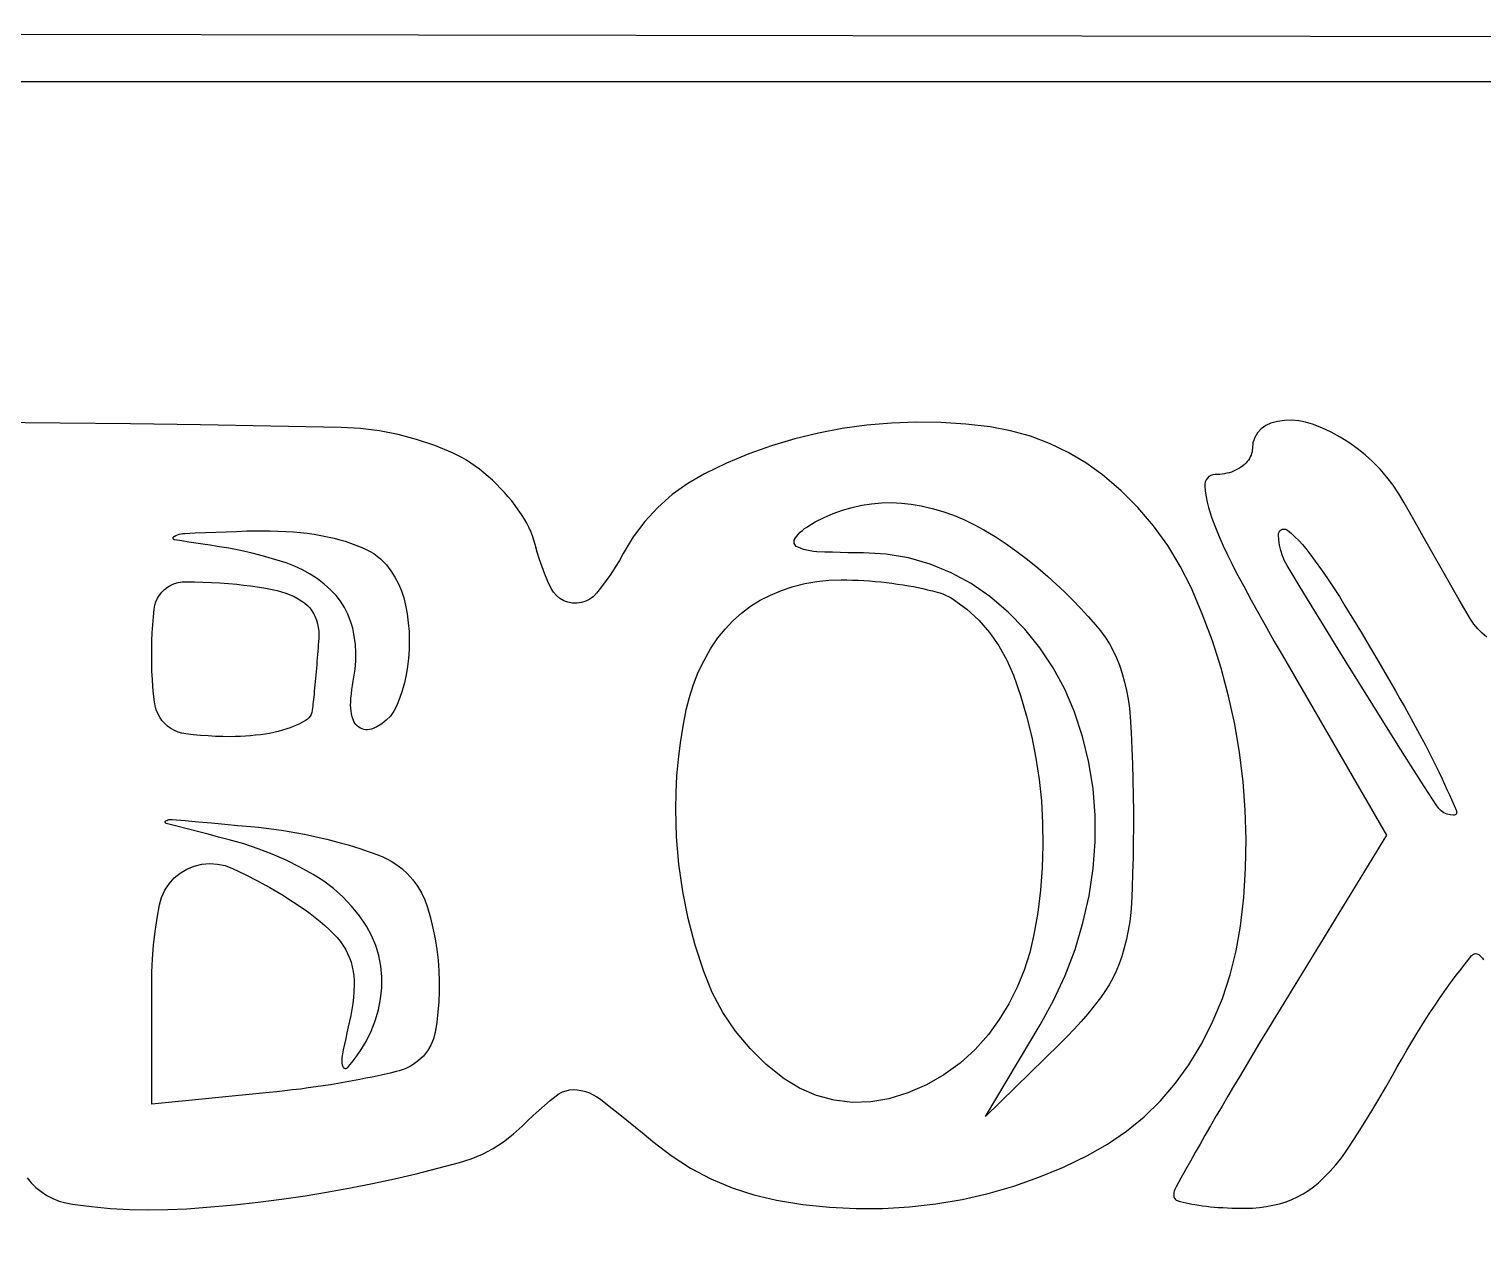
# Model space of a CAD drawing. Header units: millimetres. Extents: x -134 to 134, y -49 to 49.
# Drawn here: x -54.91 to -49.21, y -8.06 to -3.34 of the extents above; entities that cross this region are included whole.
import ezdxf

# ---------------------------------------------------------------- set-up
doc = ezdxf.new("R2010")
doc.units = ezdxf.units.MM
doc.header["$LTSCALE"] = 10
doc.header["$MEASUREMENT"] = 0

# ---------------------------------------------------------------- blocks, each defined once
blk = doc.blocks.new('DT0B-ULTRA_v_1')
at = {"color": 7, "linetype": 'Continuous', "lineweight": -3}
for points in [[(-34.6434, -3.3924, 0), (-51.6823, -3.3664, 0), (-68.7213, -3.3404, 0), (-68.7213, -6.4247, 0)], [(-34.7976, -6.425, 0), (-34.7976, -9.3033, 0), (-51.708, -9.3033, 0), (-68.6185, -9.3033, 0), (-68.6185, -6.425, 0), (-68.6185, -3.5466, 0), (-51.708, -3.5466, 0), (-34.7976, -3.5466, 0), (-34.7976, -6.425, 0)], [(-54.9205, -7.8475, 0), (-54.9044, -7.8672, 0), (-54.8863, -7.8851, 0), (-54.8654, -7.9017, 0), (-54.843, -7.9162, 0), (-54.8194, -7.9285, 0), (-54.7947, -7.9385, 0), (-54.7691, -7.946, 0), (-54.7429, -7.951, 0), (-54.6685, -7.9604, 0), (-54.5937, -7.9672, 0), (-54.5188, -7.9714, 0), (-54.4438, -7.973, 0), (-54.3688, -7.9721, 0), (-54.2938, -7.9686, 0), (-54.2007, -7.9617, 0), (-54.1078, -7.9533, 0), (-54.015, -7.9431, 0), (-53.9224, -7.9313, 0), (-53.8301, -7.9178, 0), (-53.738, -7.9026, 0), (-53.6517, -7.8869, 0), (-53.5657, -7.8698, 0), (-53.4799, -7.8513, 0), (-53.3945, -7.8314, 0), (-53.3094, -7.8102, 0), (-53.2247, -7.7875, 0), (-53.1791, -7.7728, 0), (-53.1349, -7.7542, 0), (-53.0925, -7.7319, 0), (-53.0522, -7.7061, 0), (-53.0142, -7.6768, 0), (-52.9789, -7.6444, 0), (-52.9576, -7.6236, 0), (-52.936, -7.6031, 0), (-52.9139, -7.583, 0), (-52.8915, -7.5634, 0), (-52.8687, -7.5442, 0), (-52.8455, -7.5255, 0), (-52.8336, -7.5172, 0), (-52.8206, -7.5105, 0), (-52.8068, -7.5056, 0), (-52.7926, -7.5026, 0), (-52.778, -7.5014, 0), (-52.7635, -7.5022, 0), (-52.747, -7.5049, 0), (-52.7308, -7.509, 0), (-52.7151, -7.5146, 0), (-52.6999, -7.5216, 0), (-52.6854, -7.5299, 0), (-52.6717, -7.5395, 0), (-52.637, -7.5665, 0), (-52.6024, -7.5937, 0), (-52.568, -7.6211, 0), (-52.5339, -7.6488, 0), (-52.4999, -7.6768, 0), (-52.4662, -7.705, 0), (-52.3946, -7.7602, 0), (-52.3185, -7.8091, 0), (-52.2386, -7.8514, 0), (-52.1554, -7.8866, 0), (-52.0695, -7.9147, 0), (-51.9814, -7.9354, 0), (-51.878, -7.9521, 0), (-51.7738, -7.9631, 0), (-51.6692, -7.9684, 0), (-51.5645, -7.9679, 0), (-51.4599, -7.9616, 0), (-51.3558, -7.9496, 0), (-51.2528, -7.9319, 0), (-51.1509, -7.9086, 0), (-51.0504, -7.8797, 0), (-50.9516, -7.8453, 0), (-50.855, -7.8055, 0), (-50.7606, -7.7604, 0), (-50.6824, -7.716, 0), (-50.6083, -7.665, 0), (-50.5389, -7.6078, 0), (-50.4746, -7.5449, 0), (-50.416, -7.4766, 0), (-50.3635, -7.4036, 0), (-50.3132, -7.3202, 0), (-50.2692, -7.2333, 0), (-50.2318, -7.1434, 0), (-50.2012, -7.0509, 0), (-50.1775, -6.9565, 0), (-50.1609, -6.8605, 0), (-50.1483, -6.7472, 0), (-50.1409, -6.6335, 0), (-50.1389, -6.5195, 0), (-50.1422, -6.4056, 0), (-50.1508, -6.2919, 0), (-50.1646, -6.1788, 0), (-50.1836, -6.0676, 0), (-50.2077, -5.9573, 0), (-50.237, -5.8484, 0), (-50.2714, -5.7409, 0), (-50.3108, -5.6352, 0), (-50.3551, -5.5314, 0), (-50.3977, -5.447, 0), (-50.4467, -5.3663, 0), (-50.5021, -5.2897, 0), (-50.5633, -5.2178, 0), (-50.6301, -5.151, 0), (-50.702, -5.0897, 0), (-50.7676, -5.0426, 0), (-50.837, -5.0014, 0), (-50.9098, -4.9665, 0), (-50.9854, -4.938, 0), (-51.0632, -4.9163, 0), (-51.1425, -4.9015, 0), (-51.2391, -4.8902, 0), (-51.3361, -4.8839, 0), (-51.4333, -4.8825, 0), (-51.5304, -4.886, 0), (-51.6272, -4.8944, 0), (-51.7235, -4.9077, 0), (-51.8169, -4.9255, 0), (-51.9092, -4.9481, 0), (-52.0003, -4.9754, 0), (-52.0898, -5.0074, 0), (-52.1776, -5.044, 0), (-52.2633, -5.085, 0), (-52.3288, -5.1228, 0), (-52.3902, -5.167, 0), (-52.4468, -5.2171, 0), (-52.498, -5.2727, 0), (-52.5434, -5.3332, 0), (-52.5824, -5.398, 0), (-52.5976, -5.4254, 0), (-52.6138, -5.4522, 0), (-52.6308, -5.4785, 0), (-52.6488, -5.5041, 0), (-52.6676, -5.5292, 0), (-52.6872, -5.5536, 0), (-52.6996, -5.5663, 0), (-52.714, -5.5768, 0), (-52.7298, -5.5848, 0), (-52.7467, -5.5901, 0), (-52.7643, -5.5927, 0), (-52.782, -5.5924, 0), (-52.7992, -5.5891, 0), (-52.8156, -5.5831, 0), (-52.8308, -5.5744, 0), (-52.8442, -5.5633, 0), (-52.8556, -5.5501, 0), (-52.8647, -5.5351, 0), (-52.8778, -5.5075, 0), (-52.8899, -5.4794, 0), (-52.901, -5.4508, 0), (-52.911, -5.422, 0), (-52.92, -5.3927, 0), (-52.928, -5.3632, 0), (-52.9329, -5.3456, 0), (-52.9387, -5.3283, 0), (-52.9453, -5.3113, 0), (-52.9528, -5.2947, 0), (-52.9612, -5.2785, 0), (-52.9703, -5.2627, 0), (-52.9819, -5.2444, 0), (-52.9941, -5.2265, 0), (-53.0068, -5.209, 0), (-53.0201, -5.1918, 0), (-53.0338, -5.1751, 0), (-53.0481, -5.1588, 0), (-53.0634, -5.1423, 0), (-53.0792, -5.1263, 0), (-53.0954, -5.1107, 0), (-53.1121, -5.0957, 0), (-53.1293, -5.0812, 0), (-53.1468, -5.0671, 0), (-53.1633, -5.0548, 0), (-53.1803, -5.0432, 0), (-53.1978, -5.0322, 0), (-53.2156, -5.0219, 0), (-53.2338, -5.0123, 0), (-53.2524, -5.0034, 0), (-53.3217, -4.9746, 0), (-53.3929, -4.9505, 0), (-53.4654, -4.9314, 0), (-53.5392, -4.9172, 0), (-53.6137, -4.908, 0), (-53.6886, -4.9038, 0), (-53.9644, -4.8983, 0), (-54.2401, -4.8935, 0), (-54.5159, -4.8895, 0), (-54.7916, -4.8862, 0), (-55.0674, -4.8836, 0)], [(-50.1146, -4.9858, 0), (-50.115, -4.9926, 0), (-50.1159, -4.9995, 0), (-50.1175, -5.0062, 0), (-50.1197, -5.0127, 0), (-50.1225, -5.019, 0), (-50.1259, -5.025, 0), (-50.1302, -5.0314, 0), (-50.135, -5.0375, 0), (-50.1401, -5.0432, 0), (-50.1456, -5.0487, 0), (-50.1515, -5.0537, 0), (-50.1576, -5.0584, 0), (-50.165, -5.0632, 0), (-50.1725, -5.0676, 0), (-50.1804, -5.0716, 0), (-50.1884, -5.0752, 0), (-50.1966, -5.0783, 0), (-50.205, -5.0809, 0), (-50.2142, -5.0832, 0), (-50.2234, -5.0851, 0), (-50.2327, -5.0866, 0), (-50.2421, -5.0877, 0), (-50.2515, -5.0883, 0), (-50.261, -5.0886, 0), (-50.2694, -5.0894, 0), (-50.2774, -5.0921, 0), (-50.2847, -5.0963, 0), (-50.291, -5.1019, 0), (-50.2959, -5.1088, 0), (-50.2994, -5.1165, 0), (-50.3011, -5.1247, 0), (-50.3012, -5.1321, 0), (-50.2991, -5.1537, 0), (-50.2959, -5.1752, 0), (-50.2917, -5.1965, 0), (-50.2866, -5.2177, 0), (-50.2804, -5.2385, 0), (-50.2733, -5.2591, 0), (-50.2593, -5.2955, 0), (-50.2445, -5.3315, 0), (-50.2289, -5.3673, 0), (-50.2125, -5.4027, 0), (-50.1954, -5.4377, 0), (-50.1774, -5.4723, 0), (-50.1483, -5.5267, 0), (-50.1188, -5.5809, 0), (-50.089, -5.635, 0), (-50.0589, -5.6889, 0), (-50.0284, -5.7426, 0), (-49.9977, -5.7961, 0), (-49.5881, -6.5036, 0), (-50.0055, -7.1857, 0), (-50.0324, -7.2297, 0), (-50.0592, -7.2738, 0), (-50.086, -7.3179, 0), (-50.1126, -7.3621, 0), (-50.1391, -7.4064, 0), (-50.1656, -7.4507, 0), (-50.1883, -7.4891, 0), (-50.211, -7.5275, 0), (-50.2335, -7.566, 0), (-50.2559, -7.6046, 0), (-50.2782, -7.6432, 0), (-50.3004, -7.682, 0), (-50.3194, -7.7153, 0), (-50.3384, -7.7487, 0), (-50.3573, -7.7821, 0), (-50.3762, -7.8155, 0), (-50.3951, -7.8489, 0), (-50.4139, -7.8824, 0), (-50.4166, -7.8878, 0), (-50.4189, -7.8935, 0), (-50.4207, -7.8993, 0), (-50.422, -7.9052, 0), (-50.4228, -7.9113, 0), (-50.423, -7.9174, 0), (-50.4226, -7.9215, 0), (-50.4213, -7.9256, 0), (-50.4192, -7.9292, 0), (-50.4164, -7.9323, 0), (-50.413, -7.9348, 0), (-50.4091, -7.9365, 0), (-50.4091, -7.9365, 0), (-50.3971, -7.9398, 0), (-50.3857, -7.9427, 0), (-50.3744, -7.9454, 0), (-50.363, -7.9479, 0), (-50.3515, -7.9502, 0), (-50.34, -7.9523, 0), (-50.3249, -7.9549, 0), (-50.3097, -7.9571, 0), (-50.2945, -7.9591, 0), (-50.2793, -7.9607, 0), (-50.264, -7.9622, 0), (-50.2487, -7.9633, 0), (-50.2307, -7.9644, 0), (-50.2126, -7.9653, 0), (-50.1946, -7.966, 0), (-50.1765, -7.9665, 0), (-50.1584, -7.9667, 0), (-50.1403, -7.9668, 0), (-50.1136, -7.9661, 0), (-50.0869, -7.9639, 0), (-50.0603, -7.9604, 0), (-50.034, -7.9553, 0), (-50.008, -7.9489, 0), (-49.9824, -7.9411, 0), (-49.9593, -7.9325, 0), (-49.9369, -7.9224, 0), (-49.9152, -7.9107, 0), (-49.8944, -7.8975, 0), (-49.8745, -7.8829, 0), (-49.8557, -7.8671, 0), (-49.8323, -7.8449, 0), (-49.8098, -7.8217, 0), (-49.7884, -7.7975, 0), (-49.768, -7.7725, 0), (-49.7487, -7.7466, 0), (-49.7305, -7.7198, 0), (-49.7018, -7.6749, 0), (-49.6734, -7.6296, 0), (-49.6456, -7.5841, 0), (-49.6182, -7.5382, 0), (-49.5914, -7.4921, 0), (-49.565, -7.4457, 0), (-49.5463, -7.4126, 0), (-49.5273, -7.3797, 0), (-49.5081, -7.3469, 0), (-49.4887, -7.3143, 0), (-49.4691, -7.2817, 0), (-49.4492, -7.2494, 0), (-49.4324, -7.2226, 0), (-49.4153, -7.1961, 0), (-49.3979, -7.1698, 0), (-49.3802, -7.1437, 0), (-49.3621, -7.1179, 0), (-49.3438, -7.0922, 0), (-49.3293, -7.0725, 0), (-49.3147, -7.0528, 0), (-49.2999, -7.0334, 0), (-49.2849, -7.014, 0), (-49.2697, -6.9948, 0), (-49.2544, -6.9757, 0), (-49.2512, -6.9726, 0), (-49.2475, -6.9702, 0), (-49.2434, -6.9686, 0), (-49.239, -6.9679, 0), (-49.2345, -6.9681, 0), (-49.2303, -6.9693, 0), (-49.2263, -6.9713, 0), (-49.2229, -6.9741, 0), (-49.2174, -6.9798, 0), (-49.2122, -6.9857, 0), (-49.2072, -6.9918, 0)], [(-49.1949, -5.726, 0), (-49.2135, -5.7108, 0), (-49.2304, -5.6938, 0), (-49.2456, -5.6752, 0), (-49.2588, -5.6551, 0), (-49.3029, -5.5796, 0), (-49.3467, -5.5038, 0), (-49.3902, -5.4279, 0), (-49.4333, -5.3518, 0), (-49.4762, -5.2755, 0), (-49.5188, -5.1991, 0), (-49.5395, -5.1641, 0), (-49.5623, -5.1304, 0), (-49.587, -5.0981, 0), (-49.6136, -5.0673, 0), (-49.6419, -5.0381, 0), (-49.6719, -5.0107, 0), (-49.7031, -4.9854, 0), (-49.7358, -4.9621, 0), (-49.7699, -4.9409, 0), (-49.8052, -4.9217, 0), (-49.8416, -4.9048, 0), (-49.8789, -4.8901, 0), (-49.9055, -4.8822, 0), (-49.9327, -4.8772, 0), (-49.9603, -4.8752, 0), (-49.988, -4.8761, 0), (-50.0154, -4.8801, 0), (-50.0422, -4.887, 0), (-50.0621, -4.8956, 0), (-50.0797, -4.9082, 0), (-50.0943, -4.9242, 0), (-50.1053, -4.9428, 0), (-50.1122, -4.9633, 0), (-50.1146, -4.9858, 0), (-50.1146, -4.9858, 0)], [(-50.9168, -5.4879, 0), (-50.8839, -5.5179, 0), (-50.8516, -5.5486, 0), (-50.82, -5.58, 0), (-50.7891, -5.612, 0), (-50.7589, -5.6447, 0), (-50.7293, -5.6779, 0), (-50.7099, -5.7018, 0), (-50.6919, -5.7267, 0), (-50.6755, -5.7527, 0), (-50.6607, -5.7797, 0), (-50.6476, -5.8075, 0), (-50.6362, -5.8361, 0), (-50.6251, -5.8689, 0), (-50.6156, -5.9022, 0), (-50.6078, -5.9359, 0), (-50.6015, -5.97, 0), (-50.5969, -6.0043, 0), (-50.5939, -6.0388, 0), (-50.5903, -6.1007, 0), (-50.5872, -6.1626, 0), (-50.5848, -6.2246, 0), (-50.583, -6.2866, 0), (-50.5817, -6.3485, 0), (-50.581, -6.4106, 0), (-50.581, -6.4707, 0), (-50.5815, -6.5309, 0), (-50.5825, -6.591, 0), (-50.5842, -6.6511, 0), (-50.5864, -6.7112, 0), (-50.5892, -6.7713, 0), (-50.5918, -6.8066, 0), (-50.5958, -6.8417, 0), (-50.6014, -6.8766, 0), (-50.6084, -6.9113, 0), (-50.6169, -6.9456, 0), (-50.6268, -6.9795, 0), (-50.6368, -7.0082, 0), (-50.6484, -7.0364, 0), (-50.6616, -7.0638, 0), (-50.6764, -7.0905, 0), (-50.6926, -7.1163, 0), (-50.7102, -7.1411, 0), (-50.7348, -7.1729, 0), (-50.7602, -7.204, 0), (-50.7863, -7.2345, 0), (-50.8132, -7.2643, 0), (-50.8409, -7.2934, 0), (-50.8693, -7.3219, 0), (-51.1613, -7.6071, 0), (-50.9467, -7.2473, 0), (-50.8944, -7.152, 0), (-50.8488, -7.0532, 0), (-50.8102, -6.9515, 0), (-50.7789, -6.8473, 0), (-50.755, -6.7412, 0), (-50.7386, -6.6337, 0), (-50.7306, -6.5294, 0), (-50.7308, -6.4249, 0), (-50.7393, -6.3207, 0), (-50.756, -6.2175, 0), (-50.7808, -6.116, 0), (-50.8136, -6.0167, 0), (-50.8507, -5.93, 0), (-50.8955, -5.8471, 0), (-50.9478, -5.7686, 0), (-51.0071, -5.6953, 0), (-51.0729, -5.6277, 0), (-51.1446, -5.5665, 0), (-51.2177, -5.5159, 0), (-51.2958, -5.4735, 0), (-51.3782, -5.4399, 0), (-51.4637, -5.4155, 0), (-51.5513, -5.4006, 0), (-51.6401, -5.3954, 0), (-51.6705, -5.3952, 0), (-51.701, -5.3947, 0), (-51.7314, -5.394, 0), (-51.7618, -5.3932, 0), (-51.7922, -5.3921, 0), (-51.8227, -5.3908, 0), (-51.8359, -5.3898, 0), (-51.849, -5.3879, 0), (-51.862, -5.3852, 0), (-51.8748, -5.3817, 0), (-51.8874, -5.3773, 0), (-51.8996, -5.3722, 0), (-51.9036, -5.3699, 0), (-51.907, -5.3668, 0), (-51.9096, -5.3631, 0), (-51.9114, -5.3589, 0), (-51.9124, -5.3544, 0), (-51.9123, -5.3498, 0), (-51.9113, -5.3453, 0), (-51.9094, -5.3411, 0), (-51.9088, -5.3401, 0), (-51.9024, -5.3312, 0), (-51.8954, -5.3227, 0), (-51.8879, -5.3147, 0), (-51.8798, -5.3073, 0), (-51.8712, -5.3004, 0), (-51.8622, -5.2942, 0), (-51.8289, -5.2741, 0), (-51.7944, -5.2563, 0), (-51.7587, -5.2408, 0), (-51.7222, -5.2276, 0), (-51.6848, -5.2169, 0), (-51.6468, -5.2086, 0), (-51.6082, -5.2027, 0), (-51.5693, -5.1993, 0), (-51.5302, -5.1985, 0), (-51.4912, -5.2001, 0), (-51.4523, -5.2042, 0), (-51.4138, -5.2108, 0), (-51.371, -5.2208, 0), (-51.3287, -5.2332, 0), (-51.2872, -5.2478, 0), (-51.2465, -5.2646, 0), (-51.2069, -5.2837, 0), (-51.1683, -5.3049, 0), (-51.1239, -5.3318, 0), (-51.0804, -5.3602, 0), (-51.0379, -5.3901, 0), (-50.9965, -5.4214, 0), (-50.9561, -5.454, 0), (-50.9168, -5.4879, 0)], [(-49.5531, -5.9367, 0), (-49.5354, -5.9677, 0), (-49.5179, -5.9987, 0), (-49.5005, -6.0299, 0), (-49.4833, -6.0612, 0), (-49.4662, -6.0925, 0), (-49.4493, -6.124, 0), (-49.4356, -6.1499, 0), (-49.4221, -6.176, 0), (-49.4088, -6.2022, 0), (-49.3958, -6.2285, 0), (-49.383, -6.255, 0), (-49.3705, -6.2815, 0), (-49.3607, -6.3025, 0), (-49.3511, -6.3235, 0), (-49.3417, -6.3446, 0), (-49.3323, -6.3657, 0), (-49.323, -6.3868, 0), (-49.3139, -6.4081, 0), (-49.3132, -6.4105, 0), (-49.3129, -6.413, 0), (-49.3132, -6.4155, 0), (-49.3141, -6.4179, 0), (-49.3154, -6.4201, 0), (-49.3171, -6.422, 0), (-49.3192, -6.4234, 0), (-49.3215, -6.4244, 0), (-49.324, -6.4249, 0), (-49.3251, -6.425, 0), (-49.3382, -6.4239, 0), (-49.3509, -6.4206, 0), (-49.363, -6.4152, 0), (-49.3739, -6.408, 0), (-49.3836, -6.399, 0), (-49.3915, -6.3885, 0), (-49.4419, -6.3093, 0), (-49.4922, -6.23, 0), (-49.5424, -6.1506, 0), (-49.5924, -6.0711, 0), (-49.6423, -5.9916, 0), (-49.692, -5.912, 0), (-49.7402, -5.8345, 0), (-49.7881, -5.7569, 0), (-49.8359, -5.6792, 0), (-49.8835, -5.6013, 0), (-49.9308, -5.5234, 0), (-49.978, -5.4453, 0), (-49.9882, -5.4265, 0), (-49.9966, -5.4069, 0), (-50.0032, -5.3867, 0), (-50.008, -5.3659, 0), (-50.0109, -5.3448, 0), (-50.0118, -5.3235, 0), (-50.0114, -5.319, 0), (-50.01, -5.3148, 0), (-50.0078, -5.3109, 0), (-50.0048, -5.3076, 0), (-50.0011, -5.3049, 0), (-49.9971, -5.3031, 0), (-49.9927, -5.3022, 0), (-49.9882, -5.3022, 0), (-49.9838, -5.3031, 0), (-49.9797, -5.3049, 0), (-49.9771, -5.3067, 0), (-49.9615, -5.3197, 0), (-49.9465, -5.3333, 0), (-49.9321, -5.3475, 0), (-49.9183, -5.3623, 0), (-49.9051, -5.3777, 0), (-49.8926, -5.3937, 0), (-49.8677, -5.4276, 0), (-49.8433, -5.4619, 0), (-49.8194, -5.4965, 0), (-49.7961, -5.5316, 0), (-49.7733, -5.5669, 0), (-49.7511, -5.6027, 0), (-49.7175, -5.6579, 0), (-49.6841, -5.7134, 0), (-49.651, -5.769, 0), (-49.6181, -5.8247, 0), (-49.5855, -5.8806, 0), (-49.5531, -5.9367, 0)], [(-53.5117, -5.4427, 0), (-53.4939, -5.4661, 0), (-53.478, -5.4909, 0), (-53.4642, -5.5168, 0), (-53.4526, -5.5439, 0), (-53.4433, -5.5717, 0), (-53.4362, -5.6003, 0), (-53.4301, -5.6348, 0), (-53.4256, -5.6696, 0), (-53.4228, -5.7046, 0), (-53.4218, -5.7397, 0), (-53.4224, -5.7748, 0), (-53.4248, -5.8098, 0), (-53.4286, -5.8418, 0), (-53.434, -5.8737, 0), (-53.4411, -5.9051, 0), (-53.4499, -5.9362, 0), (-53.4603, -5.9668, 0), (-53.4722, -5.9968, 0), (-53.4827, -6.0171, 0), (-53.496, -6.0358, 0), (-53.5118, -6.0524, 0), (-53.5297, -6.0666, 0), (-53.5495, -6.0782, 0), (-53.5706, -6.0869, 0), (-53.5778, -6.0887, 0), (-53.5851, -6.0896, 0), (-53.5925, -6.0894, 0), (-53.5998, -6.0883, 0), (-53.6069, -6.0862, 0), (-53.6137, -6.0832, 0), (-53.6201, -6.0793, 0), (-53.626, -6.0745, 0), (-53.6312, -6.0691, 0), (-53.6357, -6.0631, 0), (-53.6394, -6.0565, 0), (-53.6423, -6.0495, 0), (-53.6456, -6.0385, 0), (-53.6483, -6.0273, 0), (-53.6502, -6.016, 0), (-53.6514, -6.0045, 0), (-53.6518, -5.993, 0), (-53.6516, -5.9815, 0), (-53.6505, -5.965, 0), (-53.649, -5.9485, 0), (-53.6472, -5.9321, 0), (-53.645, -5.9157, 0), (-53.6424, -5.8994, 0), (-53.6395, -5.8831, 0), (-53.6345, -5.8512, 0), (-53.6318, -5.8191, 0), (-53.6314, -5.7868, 0), (-53.6333, -5.7546, 0), (-53.6374, -5.7226, 0), (-53.6437, -5.691, 0), (-53.6518, -5.6631, 0), (-53.6624, -5.636, 0), (-53.6757, -5.6101, 0), (-53.6913, -5.5856, 0), (-53.7092, -5.5627, 0), (-53.7292, -5.5416, 0), (-53.755, -5.5187, 0), (-53.7823, -5.4977, 0), (-53.811, -5.4788, 0), (-53.8411, -5.462, 0), (-53.8723, -5.4475, 0), (-53.9045, -5.4352, 0), (-53.9487, -5.421, 0), (-53.9934, -5.408, 0), (-54.0384, -5.3965, 0), (-54.0837, -5.3863, 0), (-54.1293, -5.3775, 0), (-54.1752, -5.3701, 0), (-54.2031, -5.3659, 0), (-54.231, -5.3617, 0), (-54.2589, -5.3574, 0), (-54.2867, -5.353, 0), (-54.3146, -5.3485, 0), (-54.3424, -5.344, 0), (-54.3438, -5.3436, 0), (-54.3452, -5.3429, 0), (-54.3463, -5.3419, 0), (-54.3472, -5.3408, 0), (-54.3479, -5.3394, 0), (-54.3483, -5.338, 0), (-54.3483, -5.3365, 0), (-54.3481, -5.335, 0), (-54.3476, -5.3336, 0), (-54.3467, -5.3324, 0), (-54.3457, -5.3313, 0), (-54.3445, -5.3306, 0), (-54.3379, -5.3275, 0), (-54.3311, -5.3248, 0), (-54.3241, -5.3226, 0), (-54.3169, -5.321, 0), (-54.3097, -5.3199, 0), (-54.3024, -5.3193, 0), (-54.2619, -5.3175, 0), (-54.2213, -5.3158, 0), (-54.1808, -5.3142, 0), (-54.1403, -5.3126, 0), (-54.0998, -5.3111, 0), (-54.0593, -5.3096, 0), (-54.0287, -5.3087, 0), (-53.998, -5.3085, 0), (-53.9674, -5.3088, 0), (-53.9368, -5.3097, 0), (-53.9062, -5.3111, 0), (-53.8756, -5.3131, 0), (-53.8488, -5.3155, 0), (-53.822, -5.3186, 0), (-53.7953, -5.3225, 0), (-53.7688, -5.327, 0), (-53.7424, -5.3323, 0), (-53.7161, -5.3383, 0), (-53.6946, -5.3439, 0), (-53.6733, -5.3502, 0), (-53.6523, -5.3572, 0), (-53.6314, -5.3648, 0), (-53.6108, -5.3731, 0), (-53.5905, -5.3821, 0), (-53.5756, -5.3897, 0), (-53.5614, -5.3983, 0), (-53.5477, -5.408, 0), (-53.5349, -5.4187, 0), (-53.5229, -5.4303, 0), (-53.5117, -5.4427, 0)], [(-53.7769, -5.7311, 0), (-53.7778, -5.7438, 0), (-53.7787, -5.7565, 0), (-53.7797, -5.7693, 0), (-53.7807, -5.782, 0), (-53.7817, -5.7947, 0), (-53.7827, -5.8075, 0), (-53.7838, -5.8209, 0), (-53.785, -5.8344, 0), (-53.7861, -5.8479, 0), (-53.7873, -5.8614, 0), (-53.7885, -5.8748, 0), (-53.7897, -5.8883, 0), (-53.7908, -5.9006, 0), (-53.792, -5.9129, 0), (-53.7932, -5.9252, 0), (-53.7943, -5.9375, 0), (-53.7955, -5.9497, 0), (-53.7967, -5.962, 0), (-53.7976, -5.9707, 0), (-53.7985, -5.9793, 0), (-53.7995, -5.9879, 0), (-53.8005, -5.9965, 0), (-53.8015, -6.0051, 0), (-53.8026, -6.0138, 0), (-53.8042, -6.0218, 0), (-53.807, -6.0294, 0), (-53.811, -6.0366, 0), (-53.8159, -6.043, 0), (-53.8219, -6.0487, 0), (-53.8285, -6.0533, 0), (-53.8403, -6.06, 0), (-53.8523, -6.0662, 0), (-53.8645, -6.0719, 0), (-53.8769, -6.0772, 0), (-53.8895, -6.082, 0), (-53.9022, -6.0864, 0), (-53.919, -6.0914, 0), (-53.9359, -6.096, 0), (-53.953, -6.1001, 0), (-53.9701, -6.1036, 0), (-53.9874, -6.1066, 0), (-54.0048, -6.1091, 0), (-54.0245, -6.1113, 0), (-54.0443, -6.1132, 0), (-54.0642, -6.1147, 0), (-54.084, -6.1157, 0), (-54.1039, -6.1163, 0), (-54.1238, -6.1166, 0), (-54.1529, -6.1163, 0), (-54.1821, -6.1154, 0), (-54.2112, -6.1139, 0), (-54.2402, -6.1118, 0), (-54.2692, -6.1091, 0), (-54.2982, -6.1058, 0), (-54.3137, -6.103, 0), (-54.3288, -6.0984, 0), (-54.3432, -6.0923, 0), (-54.357, -6.0845, 0), (-54.3697, -6.0752, 0), (-54.3813, -6.0646, 0), (-54.3918, -6.0527, 0), (-54.4009, -6.0396, 0), (-54.4086, -6.0257, 0), (-54.4146, -6.011, 0), (-54.4191, -5.9957, 0), (-54.4218, -5.98, 0), (-54.425, -5.9504, 0), (-54.4276, -5.9207, 0), (-54.4296, -5.891, 0), (-54.4311, -5.8612, 0), (-54.4319, -5.8314, 0), (-54.4322, -5.8016, 0), (-54.4319, -5.7706, 0), (-54.4311, -5.7396, 0), (-54.4298, -5.7086, 0), (-54.4279, -5.6777, 0), (-54.4255, -5.6467, 0), (-54.4225, -5.6159, 0), (-54.42, -5.6012, 0), (-54.4157, -5.587, 0), (-54.4096, -5.5735, 0), (-54.4019, -5.5609, 0), (-54.3926, -5.5493, 0), (-54.3819, -5.539, 0), (-54.3697, -5.5299, 0), (-54.3565, -5.5222, 0), (-54.3424, -5.5162, 0), (-54.3278, -5.5119, 0), (-54.3128, -5.5093, 0), (-54.2975, -5.5085, 0), (-54.2642, -5.5091, 0), (-54.231, -5.5101, 0), (-54.1977, -5.5115, 0), (-54.1645, -5.5135, 0), (-54.1313, -5.516, 0), (-54.0981, -5.5189, 0), (-54.0716, -5.5218, 0), (-54.0452, -5.5251, 0), (-54.0189, -5.5289, 0), (-53.9926, -5.5333, 0), (-53.9665, -5.5381, 0), (-53.9404, -5.5435, 0), (-53.9231, -5.5478, 0), (-53.9062, -5.5531, 0), (-53.8896, -5.5595, 0), (-53.8734, -5.5669, 0), (-53.8577, -5.5753, 0), (-53.8426, -5.5846, 0), (-53.8317, -5.5926, 0), (-53.8216, -5.6016, 0), (-53.8124, -5.6116, 0), (-53.8042, -5.6224, 0), (-53.7971, -5.6339, 0), (-53.7912, -5.6461, 0), (-53.786, -5.6597, 0), (-53.7819, -5.6736, 0), (-53.7789, -5.6877, 0), (-53.7771, -5.7021, 0), (-53.7764, -5.7166, 0), (-53.7769, -5.7311, 0)], [(-51.2865, -5.5784, 0), (-51.2352, -5.6167, 0), (-51.1881, -5.6601, 0), (-51.1458, -5.7082, 0), (-51.1087, -5.7604, 0), (-51.0772, -5.8162, 0), (-51.0517, -5.875, 0), (-51.024, -5.9548, 0), (-51, -6.0359, 0), (-50.9798, -6.118, 0), (-50.9633, -6.2009, 0), (-50.9508, -6.2845, 0), (-50.9421, -6.3686, 0), (-50.9371, -6.4562, 0), (-50.936, -6.544, 0), (-50.9389, -6.6317, 0), (-50.9457, -6.7193, 0), (-50.9564, -6.8064, 0), (-50.9711, -6.8929, 0), (-50.9876, -6.9635, 0), (-51.0097, -7.0325, 0), (-51.0372, -7.0996, 0), (-51.0699, -7.1643, 0), (-51.1076, -7.2262, 0), (-51.1501, -7.2849, 0), (-51.2022, -7.3442, 0), (-51.2606, -7.3973, 0), (-51.3244, -7.4438, 0), (-51.393, -7.483, 0), (-51.4654, -7.5143, 0), (-51.5409, -7.5376, 0), (-51.6117, -7.5499, 0), (-51.6836, -7.5518, 0), (-51.755, -7.5433, 0), (-51.8245, -7.5246, 0), (-51.8905, -7.4962, 0), (-51.9517, -7.4585, 0), (-52.0211, -7.4029, 0), (-52.0846, -7.3407, 0), (-52.1414, -7.2723, 0), (-52.1911, -7.1986, 0), (-52.2331, -7.1202, 0), (-52.2669, -7.038, 0), (-52.3001, -6.9351, 0), (-52.3274, -6.8304, 0), (-52.3487, -6.7244, 0), (-52.364, -6.6174, 0), (-52.3732, -6.5096, 0), (-52.3762, -6.4015, 0), (-52.3751, -6.3361, 0), (-52.3717, -6.2707, 0), (-52.366, -6.2054, 0), (-52.3581, -6.1404, 0), (-52.3479, -6.0758, 0), (-52.3355, -6.0115, 0), (-52.3231, -5.9612, 0), (-52.3072, -5.912, 0), (-52.2879, -5.8639, 0), (-52.2654, -5.8173, 0), (-52.2396, -5.7724, 0), (-52.2109, -5.7294, 0), (-52.1831, -5.6942, 0), (-52.1525, -5.6616, 0), (-52.1191, -5.6317, 0), (-52.0833, -5.6048, 0), (-52.0452, -5.5811, 0), (-52.0053, -5.5608, 0), (-51.9613, -5.5427, 0), (-51.916, -5.5277, 0), (-51.8698, -5.516, 0), (-51.8229, -5.5077, 0), (-51.7755, -5.5028, 0), (-51.7279, -5.5013, 0), (-51.7055, -5.5016, 0), (-51.6832, -5.5022, 0), (-51.6609, -5.503, 0), (-51.6385, -5.5042, 0), (-51.6162, -5.5057, 0), (-51.5939, -5.5075, 0), (-51.572, -5.5096, 0), (-51.5501, -5.512, 0), (-51.5282, -5.5147, 0), (-51.5064, -5.5177, 0), (-51.4846, -5.521, 0), (-51.4628, -5.5246, 0), (-51.4441, -5.528, 0), (-51.4254, -5.5317, 0), (-51.4068, -5.5357, 0), (-51.3883, -5.5399, 0), (-51.3698, -5.5444, 0), (-51.3514, -5.5491, 0), (-51.3399, -5.5525, 0), (-51.3287, -5.5565, 0), (-51.3177, -5.5611, 0), (-51.307, -5.5663, 0), (-51.2966, -5.5721, 0), (-51.2865, -5.5784, 0)], [(-53.4516, -6.6339, 0), (-53.4287, -6.6548, 0), (-53.408, -6.6778, 0), (-53.3897, -6.7028, 0), (-53.3738, -6.7294, 0), (-53.3606, -6.7574, 0), (-53.3501, -6.7865, 0), (-53.3387, -6.8271, 0), (-53.3288, -6.8682, 0), (-53.3205, -6.9096, 0), (-53.3139, -6.9513, 0), (-53.3089, -6.9932, 0), (-53.3056, -7.0353, 0), (-53.3041, -7.0757, 0), (-53.3041, -7.1162, 0), (-53.3058, -7.1567, 0), (-53.3091, -7.197, 0), (-53.314, -7.2372, 0), (-53.3205, -7.2772, 0), (-53.327, -7.3025, 0), (-53.3369, -7.3266, 0), (-53.3501, -7.3491, 0), (-53.3663, -7.3696, 0), (-53.3851, -7.3876, 0), (-53.4063, -7.4028, 0), (-53.4167, -7.4089, 0), (-53.4275, -7.4144, 0), (-53.4384, -7.4194, 0), (-53.4497, -7.4237, 0), (-53.4611, -7.4275, 0), (-53.4728, -7.4306, 0), (-53.4965, -7.4363, 0), (-53.5202, -7.4418, 0), (-53.544, -7.4471, 0), (-53.5679, -7.4522, 0), (-53.5918, -7.4571, 0), (-53.6157, -7.4619, 0), (-53.6442, -7.4673, 0), (-53.6728, -7.4725, 0), (-53.7015, -7.4774, 0), (-53.7302, -7.4821, 0), (-53.7589, -7.4866, 0), (-53.7877, -7.4907, 0), (-53.8183, -7.495, 0), (-53.8489, -7.499, 0), (-53.8796, -7.5027, 0), (-53.9103, -7.5063, 0), (-53.941, -7.5096, 0), (-53.9717, -7.5128, 0), (-54.4322, -7.5579, 0), (-54.4322, -7.0942, 0), (-54.4314, -7.0409, 0), (-54.4288, -6.9877, 0), (-54.4245, -6.9345, 0), (-54.4185, -6.8816, 0), (-54.4108, -6.8288, 0), (-54.4013, -6.7764, 0), (-54.3932, -6.747, 0), (-54.3807, -6.7193, 0), (-54.3641, -6.6938, 0), (-54.3439, -6.6711, 0), (-54.3204, -6.6517, 0), (-54.2942, -6.6362, 0), (-54.2656, -6.6246, 0), (-54.2355, -6.6173, 0), (-54.2047, -6.6145, 0), (-54.1739, -6.6164, 0), (-54.1436, -6.6227, 0), (-54.1146, -6.6334, 0), (-54.0652, -6.657, 0), (-54.0165, -6.6819, 0), (-53.9686, -6.7084, 0), (-53.9216, -6.7363, 0), (-53.8754, -6.7656, 0), (-53.8301, -6.7963, 0), (-53.8101, -6.8108, 0), (-53.7906, -6.8258, 0), (-53.7716, -6.8413, 0), (-53.753, -6.8575, 0), (-53.7349, -6.8742, 0), (-53.7173, -6.8914, 0), (-53.7046, -6.905, 0), (-53.6929, -6.9195, 0), (-53.6822, -6.9348, 0), (-53.6725, -6.9507, 0), (-53.6639, -6.9672, 0), (-53.6564, -6.9843, 0), (-53.6502, -7.0016, 0), (-53.6452, -7.0193, 0), (-53.6414, -7.0373, 0), (-53.6389, -7.0555, 0), (-53.6376, -7.0738, 0), (-53.6376, -7.0921, 0), (-53.6388, -7.1159, 0), (-53.6407, -7.1395, 0), (-53.6434, -7.1631, 0), (-53.6469, -7.1866, 0), (-53.6511, -7.21, 0), (-53.6561, -7.2332, 0), (-53.6613, -7.2557, 0), (-53.6663, -7.2782, 0), (-53.6712, -7.3007, 0), (-53.676, -7.3233, 0), (-53.6808, -7.3459, 0), (-53.6854, -7.3684, 0), (-53.6865, -7.3756, 0), (-53.6869, -7.3828, 0), (-53.6867, -7.3901, 0), (-53.6859, -7.3973, 0), (-53.6844, -7.4043, 0), (-53.6823, -7.4113, 0), (-53.6813, -7.4134, 0), (-53.6799, -7.4152, 0), (-53.6781, -7.4167, 0), (-53.6761, -7.4178, 0), (-53.6739, -7.4184, 0), (-53.6716, -7.4186, 0), (-53.6693, -7.4183, 0), (-53.6671, -7.4175, 0), (-53.6651, -7.4163, 0), (-53.6634, -7.4147, 0), (-53.6634, -7.4147, 0), (-53.6548, -7.4043, 0), (-53.6463, -7.3938, 0), (-53.6381, -7.3831, 0), (-53.63, -7.3722, 0), (-53.6222, -7.3613, 0), (-53.6145, -7.3501, 0), (-53.5913, -7.3123, 0), (-53.5715, -7.2726, 0), (-53.5553, -7.2313, 0), (-53.5429, -7.1888, 0), (-53.5342, -7.1453, 0), (-53.5294, -7.1012, 0), (-53.5289, -7.059, 0), (-53.5328, -7.017, 0), (-53.5409, -6.9757, 0), (-53.5533, -6.9354, 0), (-53.5697, -6.8966, 0), (-53.59, -6.8597, 0), (-53.6175, -6.8191, 0), (-53.6482, -6.781, 0), (-53.682, -6.7454, 0), (-53.7184, -6.7127, 0), (-53.7575, -6.6831, 0), (-53.7988, -6.6568, 0), (-53.851, -6.628, 0), (-53.9045, -6.6016, 0), (-53.9592, -6.5776, 0), (-54.0149, -6.5562, 0), (-54.0714, -6.5373, 0), (-54.1288, -6.521, 0), (-54.1699, -6.5104, 0), (-54.2109, -6.4997, 0), (-54.252, -6.489, 0), (-54.293, -6.4782, 0), (-54.334, -6.4675, 0), (-54.375, -6.4567, 0), (-54.3761, -6.4563, 0), (-54.377, -6.4557, 0), (-54.3778, -6.4549, 0), (-54.3784, -6.4539, 0), (-54.3789, -6.4529, 0), (-54.379, -6.4518, 0), (-54.379, -6.4506, 0), (-54.3787, -6.4495, 0), (-54.3782, -6.4485, 0), (-54.3775, -6.4476, 0), (-54.3766, -6.4469, 0), (-54.3766, -6.4469, 0), (-54.3727, -6.4449, 0), (-54.3689, -6.4433, 0), (-54.3649, -6.4421, 0), (-54.3607, -6.4414, 0), (-54.3566, -6.4411, 0), (-54.3524, -6.4413, 0), (-54.3008, -6.4459, 0), (-54.2492, -6.4505, 0), (-54.1975, -6.4551, 0), (-54.1459, -6.4598, 0), (-54.0943, -6.4645, 0), (-54.0427, -6.4691, 0), (-54.0126, -6.4721, 0), (-53.9825, -6.4755, 0), (-53.9525, -6.4794, 0), (-53.9226, -6.4837, 0), (-53.8927, -6.4885, 0), (-53.8629, -6.4937, 0), (-53.8333, -6.4993, 0), (-53.8039, -6.5054, 0), (-53.7746, -6.5119, 0), (-53.7453, -6.5188, 0), (-53.7162, -6.5262, 0), (-53.6872, -6.5341, 0), (-53.6621, -6.5413, 0), (-53.6371, -6.5489, 0), (-53.6122, -6.5569, 0), (-53.5875, -6.5653, 0), (-53.5629, -6.574, 0), (-53.5384, -6.5832, 0), (-53.5228, -6.5896, 0), (-53.5077, -6.5969, 0), (-53.4929, -6.605, 0), (-53.4786, -6.6139, 0), (-53.4648, -6.6235, 0), (-53.4516, -6.6339, 0)]]:
    blk.add_polyline3d(points, dxfattribs=at)

msp = doc.modelspace()

# ---------------------------------------------------------------- block references
msp.add_blockref('DT0B-ULTRA_v_1', (0, 0))

doc.saveas('drawing.dxf')
